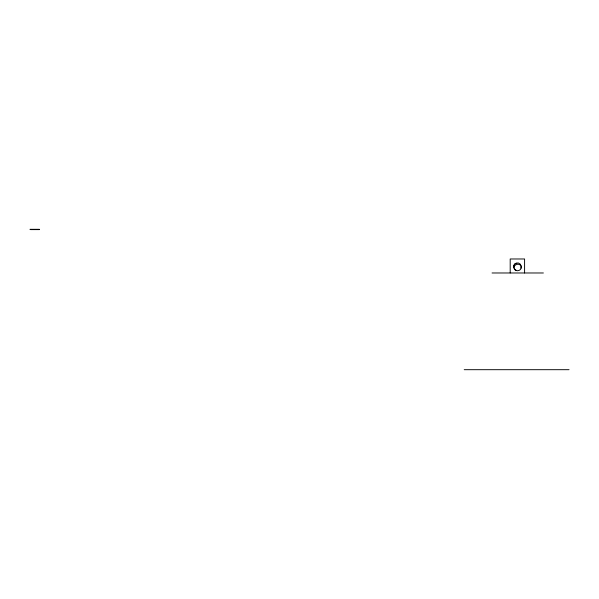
<?xml version="1.0" encoding="UTF-8"?>
<svg xmlns="http://www.w3.org/2000/svg" width="599" height="599" viewBox="0 0 599 599"><rect width="100%" height="100%" fill="white"/><g stroke="black" fill="none" stroke-linecap="round" stroke-linejoin="round"><path stroke-width="0.9" d="M513.92 266.323A2.576 2.576 0 0 1 514.069 265.08L514.578 264.249A2.576 2.576 0 0 1 516.885 263.448M29.95 229.312L39.392 229.312M30.586 229.612L39.392 229.612M492.056 272.979L543.383 272.979M464.218 369.688L569.05 369.688M524.589 272.979L524.589 258.978L510.198 258.978L510.198 272.979M514.578 264.249A3.721 3.721 0 0 1 520.853 268.135M515.934 269.999A3.721 3.721 0 0 1 514.444 268.779M513.979 267.925A3.721 3.721 0 0 1 514.069 265.08M516.046 270.493A3.721 3.22 -13.2 0 0 521.355 267.057A3.721 3.22 -13.2 0 0 515.604 264.915A3.721 3.22 -13.2 0 0 516.046 270.493"/></g></svg>
